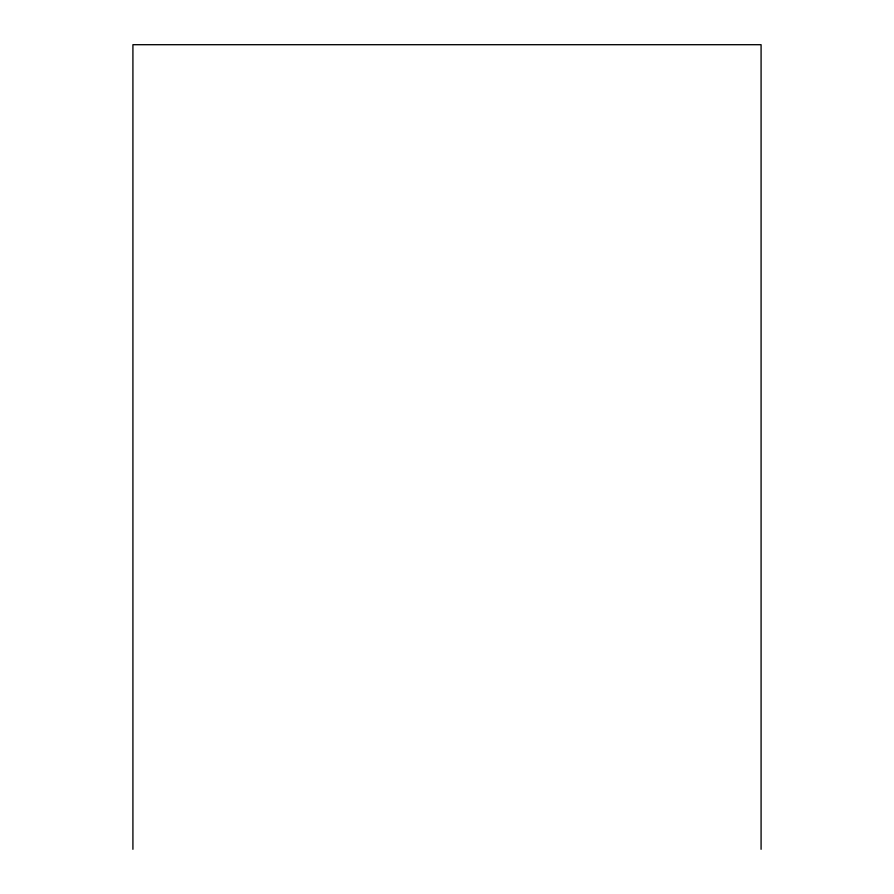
<?xml version="1.0" encoding="UTF-8"?>
<svg xmlns="http://www.w3.org/2000/svg" width="894" height="894" viewBox="0 0 894 894"><rect width="100%" height="100%" fill="white"/><g stroke="black" fill="none" stroke-linecap="round" stroke-linejoin="round"><path stroke-width="1.34" d="M761.085 849.3L761.085 44.7L132.915 44.7L132.915 849.3"/></g></svg>
